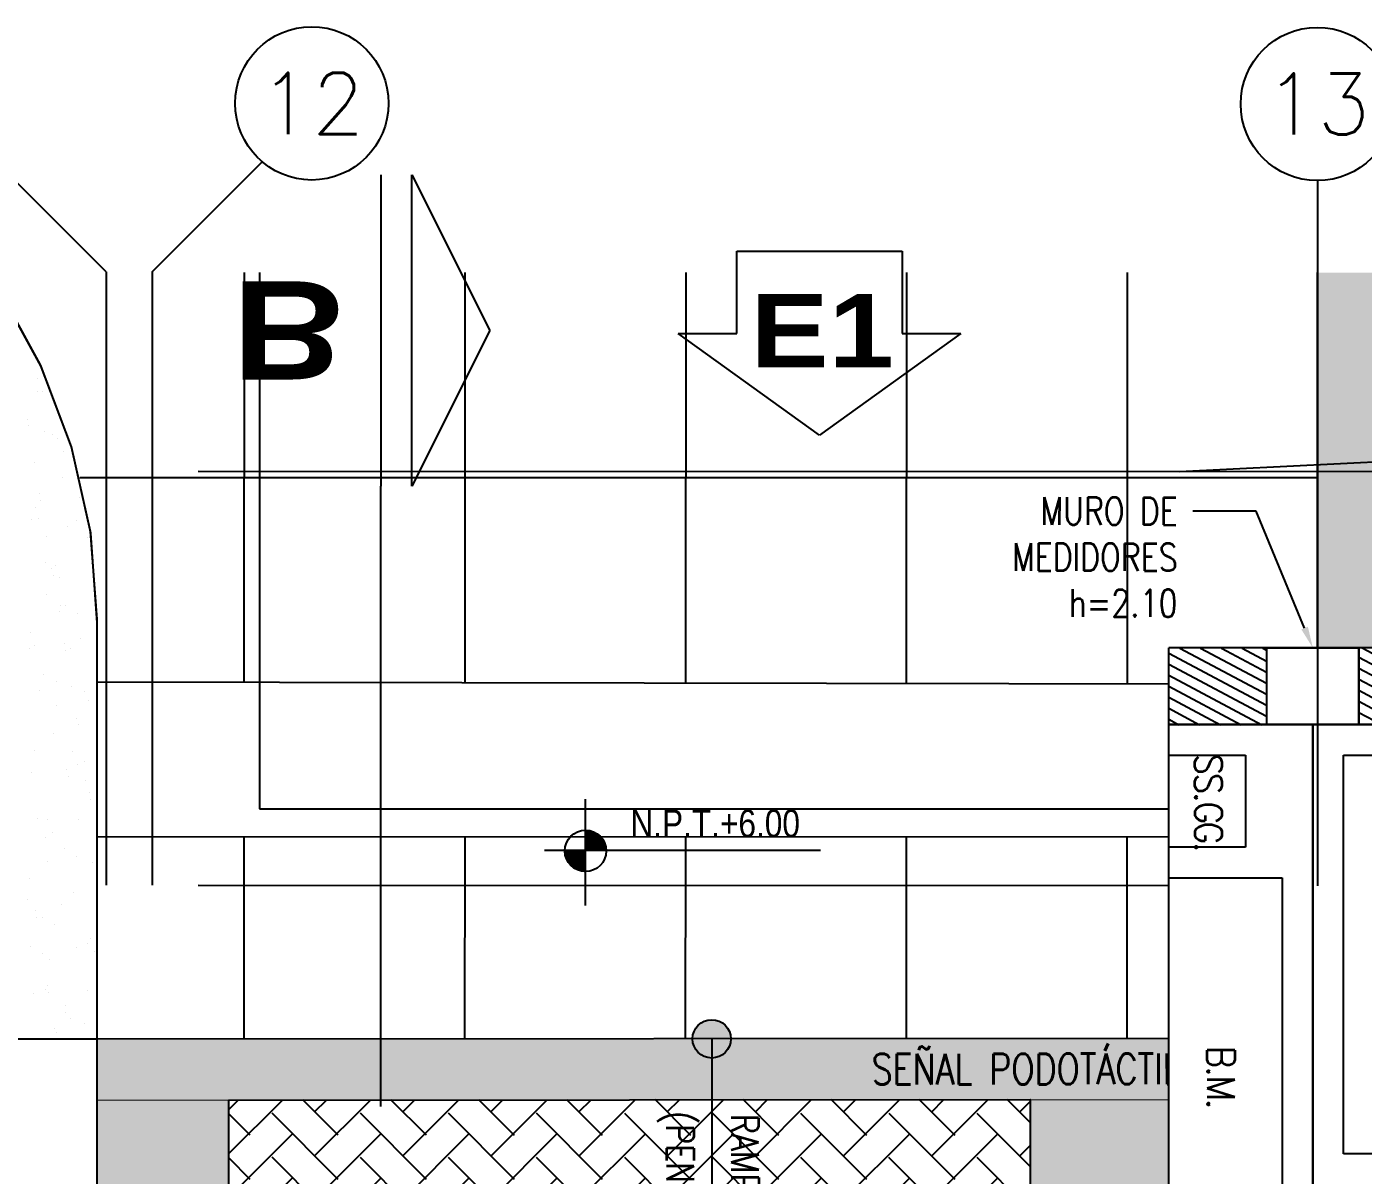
# Model space of a CAD drawing. Header units: millimetres. Extents: x -3 to 53, y -269 to 39.
# Drawn here: x 22.791 to 27.15, y 35.606 to 39.352 of the extents above; entities that cross this region are included whole.
import ezdxf
from ezdxf import colors
from ezdxf.entities.mleader import LeaderData, LeaderLine
from ezdxf.enums import TextEntityAlignment as Align
from ezdxf.math import Vec2, Vec3
from ezdxf.xclip import XClip

# ---------------------------------------------------------------- set-up
doc = ezdxf.new("R2010")
doc.units = ezdxf.units.MM
doc.header["$LTSCALE"] = 15
doc.header["$XCLIPFRAME"] = 2
doc.set_wipeout_variables(frame=1)
for name, pattern in [('ACAD_ISO07W100', [3, 0, -3]), ('CENTER', [2, 1.25, -0.25, 0.25, -0.25]), ('HIDDEN2', [0.1875, 0.125, -0.0625]), ('PHANTOM', [63.5, 31.75, -6.35, 6.35, -6.35, 6.35, -6.35]), ('PHANTOM2', [1.25, 0.625, -0.125, 0.125, -0.125, 0.125, -0.125])]:
    doc.linetypes.add(name, pattern=pattern)
doc.layers.get('0').update_dxf_attribs({"color": 250})
doc.layers.add('A-01', color=250, linetype='Continuous', lineweight=0)
doc.layers.add('A-MUROS', color=252, linetype='Continuous', lineweight=30)
for name, color, linetype in [('A-Adoquines', 250, 'Continuous'), ('A-CORTE', 250, 'CENTER'), ('A-EJES', 251, 'PHANTOM'), ('A-HATCH', 250, 'Continuous'), ('A-MURO BAJO', 251, 'Continuous'), ('A-NIVELES-NPT', 252, 'Continuous'), ('A-PROYECCIONES', 250, 'HIDDEN2'), ('A-TEXTO-INDICACIONES', 250, 'Continuous'), ('A_30_TableroElect', 250, 'Continuous'), ('A_50_TextoIndicaciones', 252, 'Continuous'), ('DLP_VERDE', 250, 'Continuous'), ('IE MEDIDORES', 250, 'Continuous')]:
    doc.layers.add(name, color=color, linetype=linetype)
doc.styles.add('R140', font='', dxfattribs={"height": 3.55})
doc.styles.add('R160-75', font='', dxfattribs={"height": 0.6})
doc.styles.add('R80', font='ARIALN.TTF', dxfattribs={"height": 2.03})
doc.styles.add('ROMANS', font='romans.shx', dxfattribs={"width": 0.8})
doc.styles.add('TXT_COTAS', font='romans.shx', dxfattribs={"width": 0.8})
doc.styles.get('R140').set_extended_font_data('Arial Black', bold=True)
doc.styles.get('R160-75').set_extended_font_data('Arial Black', bold=True)

# ---------------------------------------------------------------- blocks, each defined once
blk = doc.blocks.new('*U134')
at = {"true_color": 0x636466}
h = blk.add_hatch(dxfattribs=at)
h.set_pattern_fill('HEX', color=251, scale=0.005)
h.set_pattern_definition([(0, (2.429987, 0), (0, 0.0274963), [0.015875, -0.03175]), (120, (2.429987, 0), (-0.0238125, -0.01374815), [0.015875, -0.03175]), (60, (2.445862, 0), (-0.0238125, 0.01374815), [0.015875, -0.03175])])
h.paths.add_polyline_path([(0, 0.2), (0, 0), (3.63, 0), (3.63, 0.2)])
at = {"layer": 'A-01'}
blk.add_lwpolyline([(0, 0.2), (0, 0), (3.63, 0), (3.63, 0.2)], close=True, dxfattribs=at)
at = {"layer": 'A_50_TextoIndicaciones', "insert": (3.03, 0.1), "char_height": 0.1, "width": 1.200005, "attachment_point": 5, "style": 'TXT_COTAS'}
blk.add_mtext('\\pxsm1,qc,t16;SEÑAL PODOTÁCTIL', dxfattribs=at)
blk = doc.blocks.new('A$C9f73720c')
h = blk.add_hatch()
h.set_pattern_fill('AR-HBONE', color=256, scale=0.001, angle=73.0087)
h.set_pattern_definition([(118.0087313089, (-226520.54056, -8188080.00398), (-0.1374121863983, 0.0419882248879), [0.3048, -0.1016]), (208.0087313089, (-226520.58827, -8188079.91428), (-0.1374121863983, 0.0419882248879), [0.3048, -0.1016])])
h.paths.add_polyline_path([(47.9813, 110.8906), (47.218, 108.3907), (45.5192, 108.909), (46.2807, 111.4095)])
at = {"layer": 'A-Adoquines'}
h = blk.add_hatch(color=256, dxfattribs=at)
h.dxf.hatch_style = 1
h.paths.add_polyline_path([(36.928, 104.9458, -0.020499), (36.8492, 104.7611), (38.6632, 103.7873, -0.002001), (38.7585, 103.9632)])
h.paths.add_polyline_path([(39.8745, 110.1, -0.008705), (39.709, 109.9827), (41.5933, 108.0989, -0.002008), (41.7234, 108.2517)])
h.paths.add_polyline_path([(42.3192, 113.8067, -0.006774), (42.2635, 113.6146), (45.2578, 112.7006), (45.3166, 112.8918)])
edge = h.paths.add_edge_path()
edge.add_line((36.1052, 109.8812), (35.2039, 107.6917))
edge.add_line((35.2039, 107.6917), (35.3889, 107.6156))
edge.add_line((35.3889, 107.6156), (36.2668, 109.7485))
edge.add_arc((37.7278, 111.6927), 2.432, 228.1475, 233.0765, ccw=False)
h = blk.add_hatch(color=256, dxfattribs=at)
h.dxf.hatch_style = 1
h.paths.add_polyline_path([(47.0925, 107.9795), (47.218, 108.3906), (45.5192, 108.909), (45.3939, 108.498)])
h.paths.add_polyline_path([(47.9812, 110.8905), (48.1524, 111.4514), (46.4519, 111.9704), (46.281, 111.4094)])
at = {"layer": 'A-PROYECCIONES', "linetype": 'Continuous'}
h = blk.add_hatch(color=256, dxfattribs=at)
h.dxf.hatch_style = 1
edge = h.paths.add_edge_path()
edge.add_arc((45.7879, 110.4738), 0.0625, 0, 360)
for p, q in [((42.2635, 113.6146, 0), (45.2578, 112.7006, 0)), ((46.2606, 112.0286, 0), (48.3438, 111.3931, 0))]:
    blk.add_line(p, q)
for points, elevation in [([(44.0889, 108.897), (52.2985, 135.6105), (52.7323, 135.4784), (44.5733, 108.7489)], -0.778), ([(45.0758, 112.1084), (42.0588, 113.0313)], 0), ([(44.6142, 112.897), (43.4361, 109.0373)], 0), ([(44.8643, 111.4202), (41.7568, 112.3707)], 0), ([(46.1817, 111.7702), (45.5541, 111.9621)], 0), ([(44.6528, 110.732), (41.3842, 111.7318)], 0), ([(45.9718, 111.0814), (45.3435, 111.2736)], 0), ([(44.4413, 110.0437), (40.9408, 111.1145)], 0), ([(45.762, 110.3927), (45.1334, 110.5849)], 0), ([(44.2298, 109.3555), (40.3928, 110.5292)], 0), ([(45.5522, 109.7039), (44.9233, 109.8963)], 0), ([(45.3423, 109.0152), (44.7132, 109.2076)], 0)]:
    blk.add_lwpolyline(points, dxfattribs=dict(elevation=elevation))
at = {"elevation": 0}
blk.add_lwpolyline([(47.9813, 110.8906), (47.218, 108.3907), (45.5192, 108.909), (46.2807, 111.4095)], close=True, dxfattribs=at)
blk.add_lwpolyline([(45.2026, 108.5564), (43.9051, 108.9532, 0.296491), (41.8096, 108.3515, 0.064332), (38.2774, 103.0358), (36.426, 103.9326), (36.8007, 104.6647, 0.126155), (37.0866, 105.8476), (37.1355, 105.8513), (37.0755, 106.649), (36.5769, 106.6115), (36.617, 106.0788)], format="xyb", dxfattribs=at)
at = {"layer": 'A-Adoquines', "elevation": 0}
blk.add_lwpolyline([(48.1524, 111.4513), (47.0925, 107.9796), (45.2026, 108.5564), (46.2603, 112.0288)], close=True, dxfattribs=at)
at = {"layer": 'A-MURO BAJO'}
for p, q in [((45.2023, 108.5564, 0), (43.894, 108.9565, 0)), ((40.2339, 92.2777, 0), (45.2023, 108.5564, 0))]:
    blk.add_line(p, q, dxfattribs=at)
blk.add_arc((43.32, 107.04, 0), 2.0006, 73.3254, 138.0714, dxfattribs=at)
at = {"layer": 'A-PROYECCIONES', "linetype": 'CENTER', "ltscale": 0.5, "transparency": 33554623}
for p, q in [((43.5284, 109.4126, 0), (49.0213, 127.3901)), ((44.8196, 109.0185, 0), (50.3125, 126.996)), ((44.6397, 109.2825), (46.3914, 115.0211)), ((42.5355, 109.9248), (44.6397, 109.2825))]:
    blk.add_line(p, q, dxfattribs=at)
at = {"layer": 'A-PROYECCIONES', "linetype": 'Continuous'}
blk.add_line((45.7879, 110.4738), (47.6779, 109.8969, 0), dxfattribs=at)
blk.add_circle((45.7879, 110.4738), 0.0625, dxfattribs=at)
at = {"layer": 'A-PROYECCIONES', "linetype": 'CENTER', "ltscale": 0.5, "transparency": 33554623}
for centre, radius, start, end in [((37.0069, 114.7505), 9.1466, 343.00332, 73.03826), ((37.0075, 114.7525), 7.7966, 342.99968, 73.03764)]:
    blk.add_arc(centre, radius, start, end, dxfattribs=at)
at = {"layer": 'DLP_VERDE', "linetype": 'Continuous'}
for p, q in [((43.085, 108.9997), (43.085, 108.9997)), ((43.127, 108.9854), (43.127, 108.9854)), ((43.1294, 109.0017), (43.1294, 109.0017)), ((43.2752, 108.9924), (43.2752, 108.9924)), ((43.2924, 109.0039), (43.2924, 109.0039)), ((43.3382, 109.0108), (43.3382, 109.0108)), ((43.4187, 108.9842), (43.4187, 108.9842)), ((43.498, 109.0178), (43.498, 109.0178)), ((43.5424, 109.0197), (43.5424, 109.0197)), ((43.565, 108.9848), (43.565, 108.9848)), ((43.6289, 109.0028), (43.6289, 109.0028)), ((43.7133, 108.9919), (43.7133, 108.9919)), ((43.258, 108.9724), (43.258, 108.9724)), ((43.5752, 108.9535), (43.5752, 108.9535)), ((43.2027, 108.9281), (43.2027, 108.9281)), ((43.2247, 108.9252), (43.2247, 108.9252)), ((43.3437, 108.9095), (43.3437, 108.9095)), ((43.4477, 108.8958), (43.4477, 108.8958)), ((43.4697, 108.8929), (43.4697, 108.8929)), ((43.8563, 108.9016), (43.8563, 108.9016)), ((43.4854, 108.8712), (43.4854, 108.8712)), ((43.5247, 108.8696), (43.5247, 108.8696)), ((43.5887, 108.8773), (43.5887, 108.8773)), ((43.6678, 108.8477), (43.6678, 108.8477)), ((43.6845, 108.8766), (43.6845, 108.8766)), ((43.6927, 108.8636), (43.6927, 108.8636)), ((43.7147, 108.8607), (43.7147, 108.8607)), ((43.7289, 108.8785), (43.7289, 108.8785)), ((43.8161, 108.8548), (43.8161, 108.8548)), ((43.8219, 108.8701), (43.8219, 108.8701)), ((43.9377, 108.8876), (43.9377, 108.8876)), ((44.1059, 108.8472), (44.1059, 108.8472)), ((44.1391, 108.8512), (44.1391, 108.8512)), ((43.5216, 108.8471), (43.5216, 108.8471)), ((43.7681, 108.8208), (43.7681, 108.8208)), ((43.8337, 108.845), (43.8337, 108.845)), ((43.9377, 108.8313), (43.9377, 108.8313)), ((43.9596, 108.8465), (43.9596, 108.8465)), ((43.9598, 108.8284), (43.9598, 108.8284)), ((44.0788, 108.8127), (44.0788, 108.8127)), ((44.0493, 108.7689), (44.0493, 108.7689)), ((44.1828, 108.7991), (44.1828, 108.7991)), ((44.2048, 108.7961), (44.2048, 108.7961)), ((44.3238, 108.7805), (44.3238, 108.7805)), ((44.3858, 108.7677), (44.3858, 108.7677)), ((44.4278, 108.7668), (44.4278, 108.7668)), ((44.4498, 108.7639), (44.4498, 108.7639)), ((43.871, 108.7354), (43.871, 108.7354)), ((43.9154, 108.7374), (43.9154, 108.7374)), ((43.919, 108.7177), (43.919, 108.7177)), ((44.0149, 108.7374), (44.0149, 108.7374)), ((44.1242, 108.7465), (44.1242, 108.7465)), ((44.284, 108.7535), (44.284, 108.7535)), ((44.3284, 108.7554), (44.3284, 108.7554)), ((44.332, 108.7185), (44.332, 108.7185)), ((44.357, 108.7171), (44.357, 108.7171)), ((44.5688, 108.7482), (44.5688, 108.7482)), ((44.0624, 108.7094), (44.0624, 108.7094)), ((44.2087, 108.7101), (44.2087, 108.7101)), ((44.5005, 108.7089), (44.5005, 108.7089)), ((44.6467, 108.7096), (44.6467, 108.7096)), ((44.2422, 108.6362), (44.2422, 108.6362)), ((44.5788, 108.635), (44.5788, 108.635)), ((44.6132, 108.6666), (44.6132, 108.6666)), ((44.8835, 108.6303), (44.8835, 108.6303)), ((44.9279, 108.6323), (44.9279, 108.6323)), ((44.3107, 108.6053), (44.3107, 108.6053)), ((44.4705, 108.6123), (44.4705, 108.6123)), ((44.5149, 108.6142), (44.5149, 108.6142)), ((44.525, 108.5858), (44.525, 108.5858)), ((44.7236, 108.6233), (44.7236, 108.6233)), ((44.8959, 108.6162), (44.8959, 108.6162)), ((44.4598, 108.58), (44.4598, 108.58)), ((44.6033, 108.5718), (44.6033, 108.5718)), ((44.7496, 108.5725), (44.7496, 108.5725)), ((44.8979, 108.5795), (44.8979, 108.5795)), ((45.0413, 108.5713), (45.0413, 108.5713)), ((44.6397, 108.4988), (44.6397, 108.4988)), ((44.7717, 108.5023), (44.7717, 108.5023)), ((44.8061, 108.5339), (44.8061, 108.5339)), ((45.1427, 108.5327), (45.1427, 108.5327)), ((44.7014, 108.473), (44.7014, 108.473)), ((44.7437, 108.4851), (44.7437, 108.4851)), ((44.7657, 108.4822), (44.7657, 108.4822)), ((44.8847, 108.4665), (44.8847, 108.4665)), ((44.9101, 108.4822), (44.9101, 108.4822)), ((45.07, 108.4891), (45.07, 108.4891)), ((45.0889, 108.4835), (45.0889, 108.4835)), ((45.1144, 108.4911), (45.1144, 108.4911)), ((44.8524, 108.4354), (44.8524, 108.4354)), ((44.9887, 108.4528), (44.9887, 108.4528)), ((45.0007, 108.4424), (45.0007, 108.4424)), ((45.0107, 108.4499), (45.0107, 108.4499)), ((45.1297, 108.4343), (45.1297, 108.4343)), ((45.1442, 108.4342), (45.1442, 108.4342)), ((44.9991, 108.4012), (44.9991, 108.4012))]:
    blk.add_line(p, q, dxfattribs=at)
at = {"rotation": 73.05549095992751}
blk.add_blockref('*U134', (45.394, 108.4981, 0), dxfattribs=at)
at = {"style": 'R80'}
for height, rotation, p in [(0.09, 0.009, (39.554, 141.0046, 0)), (0.09, 0.009, (45.7984, 139.3226, 0)), (0.09, 0.009, (50.4634, 135.3578, 0)), (0.09, 0.009, (41.9784, 129.0436, 0)), (0.09, 0.009, (37.8409, 128.6089, 0)), (0.09, 0.009, (35.483, 116.3582, 0)), (0.09, 0.009, (38.5607, 113.6321, 0)), (0.09, 0.009, (45.1292, 84.3757, 0)), (0.09, 0.009, (43.9111, 83.9335, 0)), (0.09, 0.009, (43.1485, 83.401, 0)), (0.09, 0.009, (28.0067, 80.1071, 0)), (0.09, 0.009, (44.3753, 79.9046, 0)), (0.09, 0.009, (55.151, 79.2173, 0)), (0.09, 0.009, (38.2608, 76.0049)), (0.09, 0.009, (39.0036, 75.5558)), (0.09, 0.009, (27.5137, 75.2133, 0)), (0.09, 0.009, (27.5137, 75.2133, 0)), (0.09, 0.009, (39.8519, 75.1543)), (0.09, 0.009, (25.3599, 70.2709, 0)), (0.09, 0.009, (32.1646, 69.192, 0)), (0.09, 0.009, (32.1646, 69.192, 0)), (0.09, 0.009, (26.9947, 68.6392, 0)), (0.09, 0.009, (59.8504, 67.3859, 0)), (0.09, 0.009, (24.839, 65.5107, 0)), (0.09, 0.009, (24.839, 65.5107, 0)), (0.09, 0.009, (33.5008, 60.261, 0)), (0.09, 0.009, (33.5008, 60.261, 0)), (0.09, 347.3908, (17.1069, 59.2726, 0)), (0.09, 0.009, (26.4708, 59.2035, 0)), (0.09, 0.009, (26.4708, 59.2035, 0)), (0.09, 0.009, (23.1216, 58.7685, 0)), (0.09, 0.009, (23.1216, 58.7685, 0)), (0.09, 0.009, (27.6632, 55.3959, 0)), (0.09, 0.009, (27.6632, 55.3959, 0)), (0.09, 0.009, (22.2239, 54.9818, 0)), (0.09, 0.009, (22.2239, 54.9818, 0)), (0.09, 0.009, (65.7174, 53.5803, 0)), (0.09, 0.009, (38.377, 51.7166, 0)), (0.09, 0.009, (38.377, 51.7166, 0)), (0.09, 0.009, (21.0294, 51.3767, 0)), (0.09, 0.009, (21.0294, 51.3767, 0)), (0.09, 0.009, (29.4091, 50.8876, 0)), (0.09, 0.009, (29.4091, 50.8876, 0)), (0.09, 0.009, (22.5184, 48.0808, 0)), (0.09, 0.009, (22.5184, 48.0808, 0)), (0.09, 0.009, (32.8305, 47.9478, 0)), (0.09, 0.009, (38.6414, 47.9238, 0)), (0.09, 1.5576, (45.5013, 47.0033, 0)), (0.09, 1.5576, (45.5013, 47.0033, 0)), (0.09, 1.5576, (42.9613, 45.8781, 0)), (0.09, 0.009, (31.2252, 43.4352, 0)), (0.09, 0.009, (31.2252, 43.4352, 0)), (0.09, 0.009, (24.8291, 43.3056, 0)), (0.09, 0.009, (24.8291, 43.3056, 0)), (0.09, 0.009, (28.8684, 42.6092, 0)), (0.09, 0.009, (28.8684, 42.6092, 0)), (0.09, 0.009, (46.0815, 42.4048, 0)), (0.09, 0.009, (19.0307, 42.0559, 0)), (0.09, 0.009, (19.0307, 42.0559, 0)), (0.09, 0.009, (70.9067, 41.0329, 0)), (0.09, 0.009, (22.7765, 38.7407, 0)), (0.09, 0.009, (22.7765, 38.7407, 0)), (0.09, 0.009, (17.8952, 37.4624, 0)), (0.09, 0.009, (17.8952, 37.4624, 0)), (0.09, 0.009, (25.8226, 33.2142, 0)), (0.09, 0.009, (21.5027, 31.2754, 0)), (0.1403, 0.009, (43.0178, 29.8778, 0)), (0.09, 0.009, (24.3978, 29.2659, 0)), (0.09, 0.009, (49.7565, 29.0287, 0)), (0.09, 0.009, (16.51, 28.4123, 0)), (0.09, 0.009, (16.51, 28.4123, 0)), (0.09, 0.009, (40.7946, 24.893, 0)), (0.09, 0.009, (18.1268, 23.6374, 0)), (0.09, 0.009, (20.346, 20.3291, 0)), (0.09, 0.009, (38.3365, 19.4632, 0)), (0.09, 0.009, (18.2869, 15.9828, 0)), (0.09, 0.009, (36.6694, 12.5977, 0)), (0.09, 337.7998, (24.7536, 11.2334, 0)), (0.09, 0.009, (33.5928, 10.3508, 0)), (0.09, 337.7998, (21.6109, 10.1247, 0)), (0.09, 337.7998, (16.5605, 9.5998, 0)), (0.09, 337.7998, (29.9414, 8.9534, 0)), (0.09, 337.7998, (31.6402, 7.9561, 0)), (0.09, 337.7998, (26.736, 7.7966, 0)), (0.09, 337.7998, (32.0288, 7.0232, 0)), (0.09, 0.009, (16.5347, 5.5678, 0)), (0.09, 0.009, (23.3239, 5.5763, 0)), (0.09, 0.009, (34.4718, 3.6379, 0))]:
    blk.add_attdef('N.P.T.+0.00', text='', height=height, rotation=rotation, dxfattribs=at).set_placement(p, align=Align.MIDDLE_CENTER)
for p in [(49.9263, 138.2431, 0), (56.6904, 136.252, 0), (60.5336, 135.5237, 0), (42.6322, 135.1839), (46.2516, 126.9171), (35.1548, 97.8545, 0), (31.2618, 93.9445, 0), (17.9393, 86.8861, 0), (34.7444, 85.6148, 0), (35.5048, 81.4636, 0), (34.6534, 76.9929, 0), (59.6668, 73.2509), (40.4113, 65.8421, 0), (43.5611, 65.2125, 0), (64.4681, 61.3857), (43.9111, 51.4927, 0), (32.9744, 51.0828, 0), (48.0327, 50.0735, 0), (69.3242, 50.0814, 0), (52.9599, 39.4701, 0), (74.4159, 35.7467, 0)]:
    blk.add_attdef('N.P.T.+0.00', text='', height=0.2109, dxfattribs=at).set_placement(p, align=Align.MIDDLE_CENTER)
at = {"layer": 'A_50_TextoIndicaciones', "style": 'ROMANS', "width": 0.8}
for s, p in [('RAMPA PEATONAL', (46.0411, 110.4621, 0)), ('(PENDIENTE 7.00%%%)', (45.9704, 110.2629, 0))]:
    blk.add_text(s, height=0.09, rotation=343.1784, dxfattribs=at).set_placement(p)
blk = doc.blocks.new('A$Cd1de3671')
blk.add_wipeout([(0.5601, 1.1391), (0.8399, 2.0519), (2.5136, 1.5409), (2.3764, 1.0914), (4.4327, 0.4636), (4.2911, 0)]).translate(0, 0, 0).dxf.layer = 'IE MEDIDORES'
at = {"layer": 'A_30_TableroElect'}
h = blk.add_hatch(dxfattribs=at)
h.set_pattern_fill('ANSI31', color=256, scale=0.01)
h.set_pattern_definition([(45, (-227177.21154, -8188175.411697), (-0.02245064030267, 0.02245064030267), [])])
edge = h.paths.add_edge_path()
edge.add_line((1.0737, 1.9651), (0.9802, 1.6591))
edge.add_line((0.9802, 1.6591), (0.7411, 1.7321))
edge.add_line((0.7411, 1.7321), (0.8345, 2.0379))
edge.add_line((0.8345, 2.0379), (1.0737, 1.9651))
h = blk.add_hatch(dxfattribs=at)
h.set_pattern_fill('ANSI31', color=256, scale=0.01)
h.set_pattern_definition([(45, (-227177.029987, -8188174.81817), (-0.02245064030267, 0.02245064030267), [])])
edge = h.paths.add_edge_path()
edge.add_line((0.8928, 1.3714), (0.7994, 1.0653))
edge.add_line((0.7994, 1.0653), (0.5603, 1.1383))
edge.add_line((0.5603, 1.1383), (0.6536, 1.4442))
edge.add_line((0.6536, 1.4442), (0.8928, 1.3714))
for p, q in [((0.9364, 1.5156, 0.006), (1.0737, 1.9651, 0.006)), ((1.0613, 1.582, 0.006), (1.1693, 1.9359, 0.006)), ((2.3046, 1.2024, 0.006), (1.0613, 1.582, 0.006)), ((2.4127, 1.5563, 0.006), (2.3046, 1.2024, 0.006)), ((0.7992, 1.0661, 0.006), (0.9364, 1.5156, 0.006)), ((0.9364, 1.5156, 0.006), (4.0926, 0.552, 0.006)), ((2.3711, 1.0776, 0.006), (0.9364, 1.5156, 0.006)), ((0.8948, 1.0369, 0.006), (0.9678, 1.276, 0.006)), ((0.9678, 1.276, 0.006), (1.2548, 1.1884, 0.006)), ((1.2774, 0.92, 0.006), (1.3855, 1.274, 0.006)), ((1.3855, 1.274, 0.006), (2.6288, 0.8944, 0.006)), ((1.2548, 1.1884, 0.006), (1.1818, 0.9493, 0.006)), ((3.9554, 0.1025, 0.006), (0.7992, 1.0661, 0.006)), ((3.9554, 0.1025, 0.006), (0.7992, 1.0659, 0.006)), ((1.1818, 0.9493, 0.006), (0.8948, 1.0369, 0.006)), ((1.1817, 0.9491, 0.006), (0.8948, 1.0367, 0.006)), ((2.5208, 0.5405, 0.006), (1.2774, 0.92, 0.006)), ((2.5207, 0.5404, 0.006), (1.2774, 0.92, 0.006))]:
    blk.add_line(p, q, dxfattribs=at)
at = {"layer": 'A_30_TableroElect', "elevation": -0.772}
for points in [[(0.8346, 2.0381), (0.5601, 1.1391)], [(1.0737, 1.9651), (0.7992, 1.0661)], [(0.7411, 1.732), (0.6535, 1.4451)], [(0.9802, 1.659), (0.8926, 1.3721), (0.6535, 1.4451), (0.7411, 1.732), (0.9802, 1.659)], [(0.9802, 1.659), (0.7411, 1.732)], [(0.9802, 1.659), (0.8926, 1.3721)], [(0.8926, 1.3721), (0.6535, 1.4451)], [(0.7992, 1.0659), (0.56, 1.1389)], [(0.7992, 1.0661), (0.5601, 1.1391)]]:
    blk.add_lwpolyline(points, dxfattribs=at)
blk = doc.blocks.new('SIM NIVEL PLANTA')
at = {"linetype": 'Continuous'}
h = blk.add_hatch(dxfattribs=at)
h.set_pattern_fill('_USER', color=256, scale=0.089997, angle=45, style=0, pattern_type=0)
h.set_pattern_definition([(45, (31854.49523, 23864.84028), (-0.06363728001, 0.06363728001), [])])
h.paths.add_polyline_path([(-17.329, 0), (-15.979, 0, 0.409209), (-17.329, 1.327)])
h.paths.add_polyline_path([(-18.679, 0, 0.004279), (-18.679, -0.023, 0.414214), (-17.329, -1.373), (-17.329, 0)])
for p, q in [((-17.329, -3.577), (-17.329, 3.344)), ((-2, 0), (-20, 0))]:
    blk.add_line(p, q)
blk.add_circle((-17.329, -0.023), 1.35, dxfattribs=at)
at = {"style": 'R80'}
blk.add_attdef('N.P.T.+0.00', text='', height=1.8, dxfattribs=at).set_placement((-8.871, 1.774), align=Align.MIDDLE_CENTER)
blk = doc.blocks.new('*U104')
blk.add_line((-3, -5.08), (-3, 5.08))
blk.add_lwpolyline([(-4.016, 5.08), (-4.016, -5.08), (-6.556, 0)], close=True)
at = {"linetype": 'Continuous', "style": 'R160-75'}
blk.add_attdef('A', text='', height=0.3, dxfattribs=at).set_placement((0, 0), align=Align.MIDDLE_CENTER)
blk = doc.blocks.new('*U36')
blk.add_lwpolyline([(4.353, 4.353), (4.353, -0.147), (7.568, -0.147), (-0.147, -5.687), (-7.861, -0.147), (-4.647, -0.147), (-4.647, 4.353)], close=True)
at = {"linetype": 'Continuous', "style": 'R140'}
blk.add_attdef('ELEVACION', text='', height=3.55, dxfattribs=at).set_placement((0, 0.002), align=Align.MIDDLE_CENTER)
blk = doc.blocks.new('Cortes-Elev.')
at = {"layer": 'A-CORTE', "linetype": 'CENTER', "ltscale": 0.5}
blk.add_lwpolyline([(23.945, 20.8306), (23.945, 37.8534)], dxfattribs=at)
ref = blk.add_blockref('*U104', (23.645, 38.3614), dxfattribs=dict(at, xscale=0.1, yscale=0.1, zscale=-0.1, rotation=180))
ref.add_attrib('A', 'B', dxfattribs={"layer": '0', "linetype": 'Continuous', "extrusion": (0, 0, -1), "height": 0.32, "rotation": 180, "style": 'R160-75'}).set_placement((-23.645, 38.3614), align=Align.MIDDLE)
ref = blk.add_blockref('*U36', (25.385, 38.3602), dxfattribs=dict(at, xscale=0.05980032655866058, yscale=0.05980032655866058, zscale=0.05980032655866058))
ref.add_attrib('ELEVACION', 'E1', dxfattribs={"layer": '0', "linetype": 'Continuous', "height": 0.2392, "style": 'R160-75'}).set_placement((25.385, 38.3603), align=Align.MIDDLE_CENTER)
blk = doc.blocks.new('MEDIDORES')
at = {"layer": 'A-TEXTO-INDICACIONES', "char_height": 0.09, "width": 0.4157, "attachment_point": 5, "rotation": 270.0051, "style": 'ROMANS'}
for s, insert in [('{\\W0.9;\\T0.9;SS.GG.}', (-0.355, 1.2465)), ('\\pxsm1,qc,t16;{\\W0.9;\\T0.9;B.M.}', (0.2553, 0.751, 0.006)), ('\\pxsm1,qc,t16;{\\W0.9;\\T0.9;B.M.}', (-0.3147, 0.351, 0.006)), ('\\pxsm1,qc,t16;{\\W0.9;\\T0.9;B.M.}', (-0.3147, -1.049, 0.006))]:
    blk.add_mtext(s, dxfattribs=dict(at, insert=insert))
blk = doc.blocks.new('Ejes_Torre G')
at = {"layer": 'A-EJES', "linetype": 'PHANTOM2', "ltscale": 0.5}
for p, q in [((23.0499, 16.3521), (22.6767, 16.7253)), ((23.1999, 16.3521), (23.559, 16.7111))]:
    blk.add_line(p, q, dxfattribs=at)
for points in [[(27, 16.65), (27, 14.35)], [(23.0499, 16.3521), (23.0499, 14.3521)], [(23.1999, 16.3521), (23.1999, 14.3521)]]:
    blk.add_lwpolyline(points, dxfattribs=at)
at = {"layer": 'A-EJES', "linetype": 'Continuous'}
for centre in [(23.7204, 16.9021), (27, 16.9)]:
    blk.add_circle(centre, 0.25, dxfattribs=at)
at = {"layer": 'A-EJES', "linetype": 'Continuous', "style": 'ROMANS'}
for s, p in [('12', (23.7204, 16.9021)), ('13', (27, 16.9))]:
    blk.add_text(s, height=0.2, dxfattribs=at).set_placement(p, align=Align.MIDDLE_CENTER)

msp = doc.modelspace()

# ---------------------------------------------------------------- block references
at = {"linetype": 'ACAD_ISO07W100', "ltscale": 5}
ref = msp.add_blockref('A$C9f73720c', (-94.0043, 47.5864), dxfattribs=dict(at, rotation=286.9770955472961))
XClip(ref).set_block_clipping_path([(53.9739667831, 80.2683385944), (69.3730303047, 130.7085147865), (51.0595701083, 136.2994971771), (35.6605065867, 85.8593209849)])

# ---------------------------------------------------------------- next in the draw order: block references
at = {"rotation": 286.9772416812936}
msp.add_blockref('A$Cd1de3671', (25.2623, 37.5291, 0), dxfattribs=at)

# ---------------------------------------------------------------- next in the draw order: block references
at = {"layer": 'A-CORTE'}
msp.add_blockref('Cortes-Elev.', (0, 0), dxfattribs=at)
at = {"layer": 'A-HATCH'}
msp.add_blockref('MEDIDORES', (27, 35.575), dxfattribs=at)
at = {"layer": 'A-MUROS'}
msp.add_blockref('Ejes_Torre G', (0, 22.2), dxfattribs=at)
at = {"layer": 'A-NIVELES-NPT', "xscale": 0.05, "yscale": 0.05, "zscale": 0.05}
msp.add_blockref('SIM NIVEL PLANTA', (25.4795, 36.6652), dxfattribs=at).add_auto_attribs({'N.P.T.+0.00': 'N.P.T.+6.00'})

# ---------------------------------------------------------------- next in the draw order: leaders
at = {"layer": 'A-TEXTO-INDICACIONES'}
ml = msp.add_multileader_mtext('Standard', dxfattribs=at)
ml.set_content('MURO DE MEDIDORES h=2.10', color=256, style='TXT_COTAS')
ml.set_leader_properties(color=256)
ml.build(insert=Vec2(0, 0))
ml.multileader.update_dxf_attribs({"dogleg_length": 0.05, "arrow_head_size": 0.07})
ctx = ml.context
ctx.base_point, ctx.char_height, ctx.arrow_head_size, ctx.landing_gap_size, ctx.plane_origin, ctx.plane_x_axis, ctx.plane_y_axis = Vec3(25.9182, 37.7726), 0.09, 0.07, 0.05, Vec3(26.4346, 38.3263), Vec3(0.999999, -0.001087), Vec3(0.001087, 0.999999)
ctx.text_align_type = 2
notes = []
notes.append((ctx, [(0, (1, 1, 0), (26.8005, 37.7716), (-0.999999, 0.001087), 0.2064, [(0, [(26.9853, 37.326)], 0, [])])]))
ctx.mtext.insert, ctx.mtext.text_direction, ctx.mtext.rotation, ctx.mtext.width, ctx.mtext.defined_height, ctx.mtext.alignment, ctx.mtext.flow_direction = Vec3(26.5442, 37.8169), Vec3(0.999999, -0.001087), 6.282098, 0.667519, 0.5146, 3, 5
for ctx, leaders in notes:
    for number, flags, end, landing, length, lines in leaders:
        leader = LeaderData()
        leader.index, (leader.has_last_leader_line, leader.has_dogleg_vector, leader.attachment_direction) = number, flags
        leader.last_leader_point, leader.dogleg_vector, leader.dogleg_length = Vec3(end), Vec3(landing), length
        for number, points, colour, breaks in lines:
            line = LeaderLine()
            line.index, line.vertices, line.color, line.breaks = number, Vec3.list(points), colors.encode_raw_color(colour), breaks
            leader.lines.append(line)
        ctx.leaders.append(leader)

doc.saveas('drawing.dxf')
